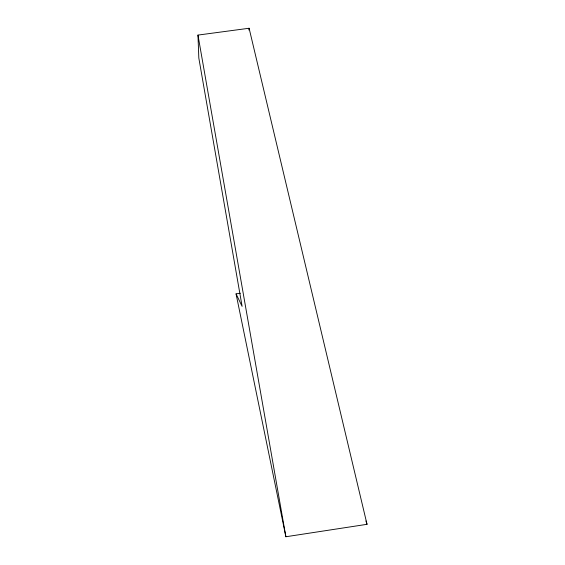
<?xml version="1.0" encoding="UTF-8"?>
<svg xmlns="http://www.w3.org/2000/svg" width="565" height="565" viewBox="0 0 565 565"><rect width="100%" height="100%" fill="white"/><g stroke="black" fill="none" stroke-linecap="round" stroke-linejoin="round"><path stroke-width="0.85" d="M248.84 29.987L249.101 28.25L197.969 35.087L198.823 58.047L242.103 306.364L236.057 293.871L240.386 293.242M236.057 293.871L285.876 536.75L367.031 524.313L249.101 28.25M365.943 520.958L367.031 524.313M197.969 35.087L285.876 536.75"/></g></svg>
